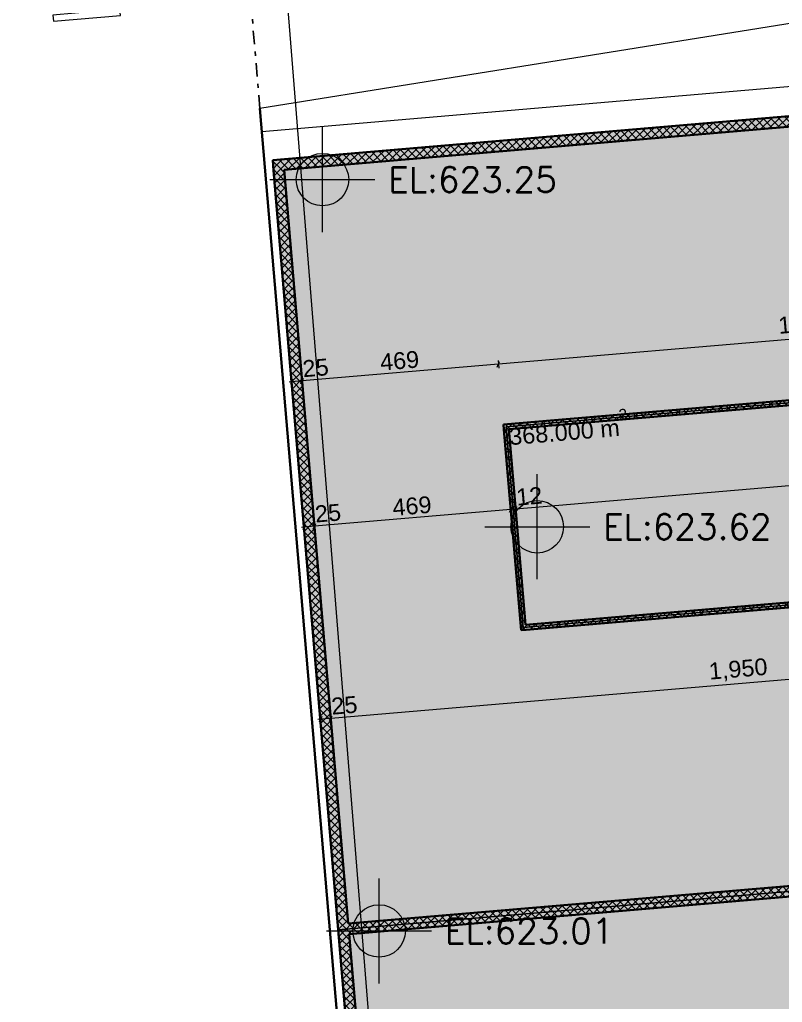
# Model space of a CAD drawing. Header units: metres. Extents: x 7516628 to 7516794, y 4692096 to 4692450.
# Drawn here: x 7516702.88 to 7516721.05, y 4692205.09 to 4692228.5 of the extents above; entities that cross this region are included whole.
import ezdxf

# ---------------------------------------------------------------- set-up
doc = ezdxf.new("R2010")
doc.units = ezdxf.units.M
doc.linetypes.add('Dot & Dashed', pattern=[670.277762413025, 317.49999999993, -176.38888888885, 0, -176.388873524245])
for name, color, linetype, lineweight in [('2D Drafting - General_Pen_No__1', 7, 'Continuous', 0), ('dtm label', 1, 'Continuous', 0), ('New_2D Drafting - General_Pen_No__102', 254, 'Continuous', 0), ('New_2D Drafting - General_Pen_No__2', 8, 'Continuous', 0), ('New_Dimensioning - General', 7, 'Continuous', 0), ('New_Dimensioning - General_Pen_No__1', 7, 'Continuous', 0), ('New_Dimensioning - General_Pen_No__142', 8, 'Continuous', 0), ('New_Dimensioning - General_Pen_No__161', 251, 'Continuous', 0), ('New_Drawing & Figure_Pen_No__171', 161, 'Continuous', 0), ('New_Drawing & Figure_Pen_No__50', 134, 'Continuous', 0), ('New_Drawing & Figure_Pen_No__58', 12, 'Continuous', 0), ('New_Drawing & Figure_Pen_No__7', 7, 'Continuous', 0), ('New_Structural - Bearing', 7, 'Continuous', 0), ('New_Structural - Bearing_Pen_No__1', 7, 'Continuous', 0), ('New_Structural - Bearing_Pen_No__102', 254, 'Continuous', 0), ('New_Structural - Bearing_Pen_No__184', 254, 'Continuous', 0), ('New_Structural - Bearing_Pen_No__22', 8, 'Continuous', 0), ('New_Structural - Bearing_Pen_No__225', 254, 'Continuous', 0), ('niveleta lartesite', 5, 'Continuous', 0), ('Parcela Baze', 7, 'Continuous', 0), ('projekt', 7, 'Continuous', 0)]:
    doc.layers.add(name, color=color, linetype=linetype, lineweight=lineweight)
doc.styles.add('GENERATED_STYLE_1', font='arial.ttf')
doc.styles.get("Standard").update_dxf_attribs({"font": 'simplex.shx'})
doc.dimstyles.new('GENERATED_STYLE__1', dxfattribs={"dimtxt": 400, "dimasz": 95, "dimexe": 0.18, "dimexo": 100000, "dimgap": 0, "dimtad": 1, "dimdec": 0, "dimlfac": 0.1, "dimzin": 0, "dimdsep": 46, "dimtxsty": 'GENERATED_STYLE_1', "dimblk": 'ARROWHEAD_2', "dimblk1": 'ARROWHEAD_2', "dimblk2": 'ARROWHEAD_2', "dimcen": 0.09, "dimclrd": 251, "dimclre": 251, "dimclrt": 7, "dimadec": 0, "dimazin": 0, "dimtfac": 1, "dimtdec": 4, "dimtmove": 0, "dimatfit": 3, "dimfxl": 1, "dimtolj": 1, "dimtzin": 0, "dimarcsym": 0})
pattern_1 = [(44.99999999999998, (0, 0), (-91.92387818248316, 91.92387818248324), []), (135.0000000000001, (0, 0), (91.9238781824829, 91.92387818248349), [])]

# ---------------------------------------------------------------- blocks, each defined once
blk = doc.blocks.new('Slab_18', base_point=(-24160.4962590618, -102341.4658311203))
at = {"layer": 'New_Structural - Bearing_Pen_No__1', "color": 7, "linetype": 'Continuous', "lineweight": 13, "flags": 128}
blk.add_lwpolyline([(-24160.4962590618, -102341.4658311203), (-22566.35668010677, -102204.648424301), (-22579.18331199471, -102055.1978387734), (-24173.32289095066, -102192.0152455932)], close=True, dxfattribs=at)
blk = doc.blocks.new('Slab_32', base_point=(-18937.48973113452, -105651.2246458583))
at = {"layer": 'New_Structural - Bearing_Pen_No__225', "color": 254, "linetype": 'Continuous', "lineweight": 0, "flags": 128}
blk.add_lwpolyline([(-18937.48973113452, -105651.2246458583), (-15815.01099877732, -142318.5142452535), (4112.863783502689, -140621.5149341906), (990.3850511454947, -103954.2253347954)], close=True, dxfattribs=at)
blk = doc.blocks.new('Slab_179', base_point=(929.9270420597167, -103250.7141945921))
at = {"layer": 'New_Structural - Bearing_Pen_No__184', "color": 254, "linetype": 'Continuous', "lineweight": 0, "flags": 128}
blk.add_lwpolyline([(12992.39023136488, -154421.8756456635), (11842.14941972368, -141037.2598247386), (9214.49814578773, -111041.1913889461), (9241.67680879691, -111038.931991123), (8501.625380498808, -102502.3215087667), (921.3648474760702, -103151.0814186324), (929.9270420597167, -103250.7141945921), (-19195.55390643745, -104973.1622752711), (-19194.64105076258, -104983.8850657363), (-17517.09090976419, -124689.1015116448), (-15959.85393820956, -142355.9333954615), (-15796.47900619056, -142342.0208658963), (4113.909848058028, -140646.5106051285), (4114.46346959201, -140646.463460344), (4112.343317681734, -140621.5592555318), (-15815.01099878005, -142318.5142452537), (-17376.25036495774, -123984.8694455563), (-18937.48973113452, -105651.2246458583), (990.3850511454947, -103954.2253347954), (5725.814343538331, -159057.383894627)], dxfattribs=at)
blk = doc.blocks.new('Wall_27', base_point=(-18937.48973113452, -105651.2246458583))
at = {"layer": 'New_Structural - Bearing_Pen_No__102', "linetype": 'Continuous', "lineweight": 13}
h = blk.add_hatch(dxfattribs=at)
h.set_pattern_fill('CONCRETE_BLOCK', color=254, style=0, pattern_type=2)
h.set_pattern_definition(pattern_1)
h.paths.add_polyline_path([(741.2866163669868, -103975.4378261837), (-18688.39129635601, -105630.01215447), (-18667.17880496773, -105879.1105892485), (762.4991077552651, -104224.5362609622)])
h = blk.add_hatch(dxfattribs=at)
h.set_pattern_fill('CONCRETE_BLOCK', color=254, style=0, pattern_type=2)
h.set_pattern_definition(pattern_1)
h.paths.add_polyline_path([(741.2866163669868, -103975.437827314), (762.4991088856198, -104224.5362609622), (990.3850500151541, -103954.2253347954)])
h = blk.add_hatch(dxfattribs=at)
h.set_pattern_fill('CONCRETE_BLOCK', color=254, style=0, pattern_type=2)
h.set_pattern_definition(pattern_1)
h.paths.add_polyline_path([(762.4991077552654, -104224.5362609622), (1011.597541403419, -104203.3237684436), (990.385052912738, -103954.2253347954)])
h = blk.add_hatch(dxfattribs=at)
h.set_pattern_fill('CONCRETE_BLOCK', color=254, style=0, pattern_type=2)
h.set_pattern_definition(pattern_1)
h.paths.add_polyline_path([(-18937.48973113451, -105651.224644091), (-18667.17880496773, -105879.1105892485), (-18688.39129748637, -105630.0121556003)])
h = blk.add_hatch(dxfattribs=at)
h.set_pattern_fill('CONCRETE_BLOCK', color=254, style=0, pattern_type=2)
h.set_pattern_definition(pattern_1)
h.paths.add_polyline_path([(-18667.17880496774, -105879.1105881181), (-18937.48973113452, -105651.2246469886), (-18916.27723861589, -105900.3230806367)])
at = {"layer": 'New_Structural - Bearing_Pen_No__22', "color": 8, "linetype": 'Continuous', "lineweight": 35, "flags": 128}
for points in [[(990.3850511454947, -103954.2253347954), (-18937.48973113451, -105651.2246458583)], [(990.3850511454947, -103954.2253347954), (1011.597542533773, -104203.3237695739)], [(-18667.17880496773, -105879.1105892485), (762.4991077552679, -104224.5362609622)], [(-18937.48973113452, -105651.2246458582), (-18916.27723974624, -105900.3230806368)]]:
    blk.add_lwpolyline(points, dxfattribs=at)
blk = doc.blocks.new('Wall_30', base_point=(-15815.01099878005, -142318.5142452539))
at = {"layer": 'New_Structural - Bearing_Pen_No__102', "linetype": 'Continuous', "lineweight": 13}
h = blk.add_hatch(dxfattribs=at)
h.set_pattern_fill('CONCRETE_BLOCK', color=254, style=0, pattern_type=2)
h.set_pattern_definition(pattern_1)
h.paths.add_polyline_path([(-18916.27723974624, -105900.3230806367), (-15836.22349016833, -142069.4158104754), (-15587.12505538982, -142048.2033190871), (-18667.17880496774, -105879.1105892485)])
at = {"layer": 'New_Structural - Bearing_Pen_No__22', "color": 8, "linetype": 'Continuous', "lineweight": 35, "flags": 128}
for points in [[(-18916.27723974624, -105900.3230806368), (-15836.22349016833, -142069.4158104754)], [(-17137.75817587294, -123839.1077367783), (-18667.17880496774, -105879.1105892485)], [(-15587.12505538982, -142048.2033190871), (-17116.54568448466, -124088.2061715568)]]:
    blk.add_lwpolyline(points, dxfattribs=at)
blk = doc.blocks.new('Wall_39', base_point=(2551.624417323183, -122287.870134493))
at = {"layer": 'New_Structural - Bearing_Pen_No__102', "linetype": 'Continuous', "lineweight": 13}
h = blk.add_hatch(dxfattribs=at)
h.set_pattern_fill('CONCRETE_BLOCK', color=254, style=0, pattern_type=2)
h.set_pattern_definition(pattern_1)
h.paths.add_polyline_path([(2291.919736850076, -122184.5334084921), (-17137.75817587294, -123839.1077367783), (-17116.54568448467, -124088.2061715568), (2313.132228238352, -122433.6318432706)])
at = {"layer": 'New_Structural - Bearing_Pen_No__22', "color": 8, "linetype": 'Continuous', "lineweight": 35, "flags": 128}
for points in [[(2291.919736850076, -122184.5334084921), (-17137.75817587294, -123839.1077367783)], [(-17116.54568448467, -124088.2061715568), (2313.132228238352, -122433.6318432706)]]:
    blk.add_lwpolyline(points, dxfattribs=at)
blk = doc.blocks.new('Wall_66', base_point=(1567.364816906774, -110729.7027607706))
at = {"layer": 'New_Structural - Bearing_Pen_No__102', "linetype": 'Continuous', "lineweight": 13}
h = blk.add_hatch(dxfattribs=at)
h.set_pattern_fill('CONCRETE_BLOCK', color=254, style=0, pattern_type=2)
h.set_pattern_definition(pattern_1)
h.paths.add_polyline_path([(1313.175305457095, -110691.1315269175), (-13323.84864338981, -111937.5775744407), (-13313.66656878558, -112057.1448704817), (1323.35738006132, -110810.6988229586)])
h = blk.add_hatch(dxfattribs=at)
h.set_pattern_fill('CONCRETE_BLOCK', color=254, style=0, pattern_type=2)
h.set_pattern_definition(pattern_1)
h.paths.add_polyline_path([(-13323.84864393238, -111937.5776223306), (-13443.41589208349, -111947.7596168062), (-13313.66664752343, -112057.1448704817)])
h = blk.add_hatch(dxfattribs=at)
h.set_pattern_fill('CONCRETE_BLOCK', color=254, style=0, pattern_type=2)
h.set_pattern_definition(pattern_1)
h.paths.add_polyline_path([(-13313.66664752343, -112057.1448699392), (-13443.41589208349, -111947.759618197), (-13433.23389567455, -112067.3268663481)])
at = {"layer": 'New_Structural - Bearing_Pen_No__22', "color": 8, "linetype": 'Continuous', "lineweight": 35, "flags": 128}
for points in [[(1313.175384194945, -110691.131627812), (-13443.41589208349, -111947.7596176544)], [(-13313.66664752343, -112057.1448704817), (1323.35738006132, -110810.6988765057)], [(-13443.41589208349, -111947.7596176544), (-13433.23389621711, -112067.3268663481)]]:
    blk.add_lwpolyline(points, dxfattribs=at)
blk = doc.blocks.new('Wall_67', base_point=(-13378.54126980346, -112002.4522440681))
at = {"layer": 'New_Structural - Bearing_Pen_No__102', "linetype": 'Continuous', "lineweight": 13}
h = blk.add_hatch(dxfattribs=at)
h.set_pattern_fill('CONCRETE_BLOCK', color=254, style=0, pattern_type=2)
h.set_pattern_definition(pattern_1)
h.paths.add_polyline_path([(-13313.66667470774, -112057.1448704817), (-13433.23389621712, -112067.3268819715), (-13036.13607485653, -116730.449565403), (-12916.56878370942, -116720.2675539133)])
h = blk.add_hatch(dxfattribs=at)
h.set_pattern_fill('CONCRETE_BLOCK', color=254, style=0, pattern_type=2)
h.set_pattern_definition(pattern_1)
h.paths.add_polyline_path([(-12916.56880927722, -116720.2675695366), (-13036.13605742836, -116730.4495659456), (-13025.95406101942, -116850.0168140967)])
h = blk.add_hatch(dxfattribs=at)
h.set_pattern_fill('CONCRETE_BLOCK', color=254, style=0, pattern_type=2)
h.set_pattern_definition(pattern_1)
h.paths.add_polyline_path([(-12916.56880788637, -116720.2675695366), (-13025.95406156199, -116850.0168140967), (-12906.38681341084, -116839.8348176878)])
at = {"layer": 'New_Structural - Bearing_Pen_No__22', "color": 8, "linetype": 'Continuous', "lineweight": 35, "flags": 128}
for points in [[(-13433.23389621711, -112067.3268663481), (-13025.95406156199, -116850.0168140967)], [(-12916.56880873468, -116720.2675695366), (-13313.66664752343, -112057.1448704817)], [(-13025.95406156199, -116850.0168140967), (-12906.38681286831, -116839.8348182303)]]:
    blk.add_lwpolyline(points, dxfattribs=at)
blk = doc.blocks.new('Wall_68', base_point=(-12971.26143514833, -116785.1421918167))
at = {"layer": 'New_Structural - Bearing_Pen_No__102', "linetype": 'Continuous', "lineweight": 13}
h = blk.add_hatch(dxfattribs=at)
h.set_pattern_fill('CONCRETE_BLOCK', color=254, style=0, pattern_type=2)
h.set_pattern_definition(pattern_1)
h.paths.add_polyline_path([(-12906.3868128683, -116839.8348182303), (1730.637214716331, -115593.3888242539), (1720.455218849959, -115473.8215755602), (-12916.56880873468, -116720.2675695367)])
at = {"layer": 'New_Structural - Bearing_Pen_No__22', "color": 8, "linetype": 'Continuous', "lineweight": 35, "flags": 128}
for points in [[(1720.455218849959, -115473.8215755602), (-12916.56880873468, -116720.2675695366)], [(-12906.38681286831, -116839.8348182303), (1730.637214716331, -115593.3888242539)]]:
    blk.add_lwpolyline(points, dxfattribs=at)
blk = doc.blocks.new('*D889')
at = {"layer": 'New_Dimensioning - General_Pen_No__142', "color": 8, "linetype": 'Continuous', "lineweight": 13}
for p, q in [((1161.981826025064, -109321.5740472894), (1223.284070990606, -109190.9013139486)), ((1411.080260575163, -109300.3615559205), (1472.382505540702, -109169.6888225798))]:
    blk.add_line(p, q, dxfattribs=at)
at = {"layer": 'New_Dimensioning - General_Pen_No__161', "color": 251, "linetype": 'Continuous', "lineweight": 13}
for p, q in [((1192.632948507835, -109256.237680619), (-13565.59537655412, -110513.0050767293)), ((1184.678264237228, -109162.825767577), (1200.587632778444, -109349.6495936609)), ((1441.731383057932, -109235.0251892502), (1192.632948507836, -109256.237680619)), ((1433.776698787325, -109141.6132762082), (1449.68606732854, -109328.4371022921)), ((1502.635950361277, -109229.8387351057), (1441.731383057932, -109235.0251892502))]:
    blk.add_line(p, q, dxfattribs=at)
at = {"layer": 'New_Dimensioning - General_Pen_No__1', "color": 7, "lineweight": 13, "insert": (1470.938095911655, -109152.248485088), "char_height": 400, "attachment_point": 7, "rotation": 4.867397360831655, "style": 'GENERATED_STYLE_1'}
blk.add_mtext('\\A1;25', dxfattribs=at)
blk = doc.blocks.new('ARROWHEAD_2')
at = {"color": 0, "linetype": 'Continuous', "lineweight": 0}
for p, q in [((0, 0), (-1, 0)), ((-0.3781315, -0.6550000000000001), (0.3781315, 0.6550000000000001))]:
    blk.add_line(p, q, dxfattribs=at)
blk = doc.blocks.new('*D890')
at = {"layer": 'New_Dimensioning - General_Pen_No__142', "color": 8, "linetype": 'Continuous', "lineweight": 13}
for p, q in [((1161.981826025064, -109321.5740472894), (1223.284070990606, -109190.9013139486)), ((-13596.24649903689, -110578.3414433997), (-13534.94425407135, -110447.6687100589))]:
    blk.add_line(p, q, dxfattribs=at)
at = {"layer": 'New_Dimensioning - General_Pen_No__161', "color": 251, "linetype": 'Continuous', "lineweight": 13}
for p, q in [((1192.632948507835, -109256.237680619), (-13565.59537655412, -110513.0050767293)), ((-13573.55006082473, -110419.5931636874), (-13557.64069228352, -110606.4169897712)), ((-13565.59537655412, -110513.0050767293), (-18238.68201299778, -110910.9514151735))]:
    blk.add_line(p, q, dxfattribs=at)
at = {"layer": 'New_Dimensioning - General_Pen_No__1', "color": 7, "lineweight": 13, "insert": (-6877.178002864221, -109863.1495431824), "char_height": 400, "attachment_point": 7, "rotation": 4.867397360831655, "style": 'GENERATED_STYLE_1'}
blk.add_mtext('\\A1;1,481', dxfattribs=at)
blk = doc.blocks.new('*D891')
at = {"layer": 'New_Dimensioning - General_Pen_No__142', "color": 8, "linetype": 'Continuous', "lineweight": 13}
for p, q in [((-13596.24649903689, -110578.3414433997), (-13534.94425407135, -110447.6687100589)), ((-18269.33313548056, -110976.2877818439), (-18208.03089051501, -110845.6150485031))]:
    blk.add_line(p, q, dxfattribs=at)
at = {"layer": 'New_Dimensioning - General_Pen_No__161', "color": 251, "linetype": 'Continuous', "lineweight": 13}
for p, q in [((-13573.55006082473, -110419.5931636874), (-13557.64069228352, -110606.4169897712)), ((-13565.59537655412, -110513.0050767293), (-18238.68201299778, -110910.9514151735))]:
    blk.add_line(p, q, dxfattribs=at)
at = {"layer": 'New_Dimensioning - General_Pen_No__1', "color": 7, "lineweight": 13, "char_height": 400, "attachment_point": 7, "rotation": 4.867397360831655, "style": 'GENERATED_STYLE_1'}
for s, insert in [('\\A1;469', (-16364.910356405, -110671.0969757819)), ('\\A1;25', (-18209.47530014406, -110828.1747110113))]:
    blk.add_mtext(s, dxfattribs=dict(at, insert=insert))
blk = doc.blocks.new('*D892')
at = {"layer": 'New_Dimensioning - General_Pen_No__142', "color": 8, "linetype": 'Continuous', "lineweight": 13}
for p, q in [((-18457.12932529352, -110866.8275398914), (-18518.43157025907, -110997.5002732321)), ((-18269.33313548056, -110976.2877818439), (-18208.03089051501, -110845.6150485031))]:
    blk.add_line(p, q, dxfattribs=at)
at = {"layer": 'New_Dimensioning - General_Pen_No__161', "color": 251, "linetype": 'Continuous', "lineweight": 13}
for p, q in [((-13565.59537655412, -110513.0050767293), (-18238.68201299778, -110910.9514151735)), ((-18487.78044777629, -110932.1639065617), (-18548.68501507964, -110937.3503607062)), ((-18495.7351320469, -110838.7519935198), (-18479.82576350569, -111025.5758196037)), ((-18238.68201299778, -110910.9514151735), (-18487.78044777629, -110932.1639065617)), ((-18246.63669726839, -110817.5395021315), (-18230.72732872718, -111004.3633282154))]:
    blk.add_line(p, q, dxfattribs=at)
blk = doc.blocks.new('*D897')
at = {"layer": 'New_Dimensioning - General_Pen_No__142', "color": 8, "linetype": 'Continuous', "lineweight": 13}
for p, q in [((1456.754259917242, -112783.0888007586), (1518.056504882784, -112652.4160674178)), ((1705.85269446734, -112761.8763093897), (1767.154939432879, -112631.203576049))]:
    blk.add_line(p, q, dxfattribs=at)
at = {"layer": 'New_Dimensioning - General_Pen_No__161', "color": 251, "linetype": 'Continuous', "lineweight": 13}
for p, q in [((1487.405382400013, -112717.7524340882), (-13151.25569396826, -113964.3378343321)), ((1479.450698129405, -112624.3405210463), (1495.36006667062, -112811.1643471301)), ((1736.50381695011, -112696.5399427193), (1487.405382400012, -112717.7524340882))]:
    blk.add_line(p, q, dxfattribs=at)
blk = doc.blocks.new('*D898')
at = {"layer": 'New_Dimensioning - General_Pen_No__142', "color": 8, "linetype": 'Continuous', "lineweight": 13}
for p, q in [((1456.754259917242, -112783.0888007586), (1518.056504882784, -112652.4160674178)), ((-13181.90681645103, -114029.6742010025), (-13120.60457148549, -113899.0014676617))]:
    blk.add_line(p, q, dxfattribs=at)
at = {"layer": 'New_Dimensioning - General_Pen_No__161', "color": 251, "linetype": 'Continuous', "lineweight": 13}
for p, q in [((1487.405382400013, -112717.7524340882), (-13151.25569396826, -113964.3378343321)), ((-13151.25569396826, -113964.3378343321), (-13270.82294266195, -113974.5198301985)), ((-13159.21037823887, -113870.9259212902), (-13143.30100969766, -114057.7497473741))]:
    blk.add_line(p, q, dxfattribs=at)
at = {"layer": 'New_Dimensioning - General_Pen_No__1', "color": 7, "lineweight": 13, "char_height": 400, "attachment_point": 7, "rotation": 4.867397360831655, "style": 'GENERATED_STYLE_1'}
for s, insert in [('\\A1;1,469', (-6522.621944625204, -113319.5732987184)), ('\\A1;12', (-13122.04898111454, -113881.56113017))]:
    blk.add_mtext(s, dxfattribs=dict(at, insert=insert))
blk = doc.blocks.new('*D899')
at = {"layer": 'New_Dimensioning - General_Pen_No__142', "color": 8, "linetype": 'Continuous', "lineweight": 13}
for p, q in [((-13301.47406514472, -114039.8561968689), (-13240.17182017918, -113909.1834635281)), ((-13181.90681645103, -114029.6742010025), (-13120.60457148549, -113899.0014676617))]:
    blk.add_line(p, q, dxfattribs=at)
at = {"layer": 'New_Dimensioning - General_Pen_No__161', "color": 251, "linetype": 'Continuous', "lineweight": 13}
for p, q in [((1487.405382400013, -112717.7524340882), (-13151.25569396826, -113964.3378343321)), ((-13270.82294266195, -113974.5198301985), (-17943.90957910561, -114372.4661686427)), ((-13278.77762693255, -113881.1079171566), (-13262.86825839134, -114067.9317432405)), ((-13151.25569396826, -113964.3378343321), (-13270.82294266195, -113974.5198301985)), ((-13159.21037823887, -113870.9259212902), (-13143.30100969766, -114057.7497473741))]:
    blk.add_line(p, q, dxfattribs=at)
blk = doc.blocks.new('*D900')
at = {"layer": 'New_Dimensioning - General_Pen_No__142', "color": 8, "linetype": 'Continuous', "lineweight": 13}
for p, q in [((-13301.47406514472, -114039.8561968689), (-13240.17182017918, -113909.1834635281)), ((-17974.56070158838, -114437.802535313), (-17913.25845662283, -114307.1298019723))]:
    blk.add_line(p, q, dxfattribs=at)
at = {"layer": 'New_Dimensioning - General_Pen_No__161', "color": 251, "linetype": 'Continuous', "lineweight": 13}
for p, q in [((-13270.82294266195, -113974.5198301985), (-17943.90957910561, -114372.4661686427)), ((-13278.77762693255, -113881.1079171566), (-13262.86825839134, -114067.9317432405)), ((-17951.86426337621, -114279.0542556007), (-17935.954894835, -114465.8780816846))]:
    blk.add_line(p, q, dxfattribs=at)
at = {"layer": 'New_Dimensioning - General_Pen_No__1', "color": 7, "lineweight": 13, "char_height": 400, "attachment_point": 7, "rotation": 4.867397360831655, "style": 'GENERATED_STYLE_1'}
for s, insert in [('\\A1;469', (-16070.13792251282, -114132.6117292511)), ('\\A1;25', (-17914.70286625187, -114289.6894644805))]:
    blk.add_mtext(s, dxfattribs=dict(at, insert=insert))
blk = doc.blocks.new('*D901')
at = {"layer": 'New_Dimensioning - General_Pen_No__142', "color": 8, "linetype": 'Continuous', "lineweight": 13}
for p, q in [((-18162.35689140134, -114328.3422933606), (-18223.65913636689, -114459.0150267013)), ((-17974.56070158838, -114437.802535313), (-17913.25845662283, -114307.1298019723))]:
    blk.add_line(p, q, dxfattribs=at)
at = {"layer": 'New_Dimensioning - General_Pen_No__161', "color": 251, "linetype": 'Continuous', "lineweight": 13}
for p, q in [((-13270.82294266195, -113974.5198301985), (-17943.90957910561, -114372.4661686427)), ((-18193.00801388412, -114393.678660031), (-18253.91258118746, -114398.8651141754)), ((-18200.96269815472, -114300.266746989), (-18185.05332961351, -114487.0905730729)), ((-17943.90957910561, -114372.4661686427), (-18193.00801388412, -114393.678660031)), ((-17951.86426337621, -114279.0542556007), (-17935.954894835, -114465.8780816846))]:
    blk.add_line(p, q, dxfattribs=at)
blk = doc.blocks.new('*D903')
at = {"layer": 'New_Dimensioning - General_Pen_No__142', "color": 8, "linetype": 'Continuous', "lineweight": 13}
for p, q in [((1846.596907116716, -117361.0137342212), (1907.899152082258, -117230.3410008805)), ((-17584.7180543889, -119015.7274687758), (-17523.41580942335, -118885.054735435))]:
    blk.add_line(p, q, dxfattribs=at)
at = {"layer": 'New_Dimensioning - General_Pen_No__161', "color": 251, "linetype": 'Continuous', "lineweight": 13}
for p, q in [((1869.293345328879, -117202.265454509), (1885.202713870094, -117389.0892805928)), ((2126.346464149588, -117274.464876182), (1877.248029599486, -117295.6773675509)), ((1877.248029599487, -117295.6773675509), (-17554.06693190613, -118950.3911021054))]:
    blk.add_line(p, q, dxfattribs=at)
at = {"layer": 'New_Dimensioning - General_Pen_No__1', "color": 7, "lineweight": 13, "char_height": 400, "attachment_point": 7, "rotation": 4.867397360831655, "style": 'GENERATED_STYLE_1'}
for s, insert in [('\\A1;1,950', (-8529.1062399944, -118101.5623993364)), ('\\A1;25', (-17524.86021905242, -118867.6143979432))]:
    blk.add_mtext(s, dxfattribs=dict(at, insert=insert))
blk = doc.blocks.new('*D904')
at = {"layer": 'New_Dimensioning - General_Pen_No__142', "color": 8, "linetype": 'Continuous', "lineweight": 13}
for p, q in [((-17772.51424420187, -118906.2672268233), (-17833.81648916741, -119036.939960164)), ((-17584.7180543889, -119015.7274687758), (-17523.41580942335, -118885.054735435))]:
    blk.add_line(p, q, dxfattribs=at)
at = {"layer": 'New_Dimensioning - General_Pen_No__161', "color": 251, "linetype": 'Continuous', "lineweight": 13}
for p, q in [((1877.248029599487, -117295.6773675509), (-17554.06693190613, -118950.3911021054)), ((-17811.12005095525, -118878.1916804517), (-17795.21068241403, -119065.0155065356)), ((-17562.02161617674, -118856.9791890634), (-17546.11224763553, -119043.8030151473)), ((-17803.16536668464, -118971.6035934937), (-17864.06993398798, -118976.7900476381)), ((-17554.06693190613, -118950.3911021054), (-17803.16536668464, -118971.6035934937))]:
    blk.add_line(p, q, dxfattribs=at)
blk = doc.blocks.new('A$C11597C86')
at = {"layer": 'New_2D Drafting - General_Pen_No__102', "linetype": 'Continuous', "lineweight": 0}
for points in [[(107100.4045059367, -101334.6432445008), (127028.2792882168, -99637.64393343798), (128589.5186543944, -117971.2887331358), (108661.6438721135, -119668.2880441989)], [(108661.6438721144, -119668.2880441984), (128589.5186543953, -117971.2887331356), (130150.7580205721, -136304.9335328336), (110222.8832382921, -138001.9328438965)]]:
    blk.add_hatch(color=7, dxfattribs=at).paths.add_polyline_path(points)
at = {"layer": 'New_2D Drafting - General_Pen_No__2', "color": 8, "linetype": 'Continuous', "lineweight": 15, "flags": 128}
for points in [[(107100.4045059367, -101334.6432445008), (127028.2792882168, -99637.64393343798), (128589.5186543944, -117971.2887331358), (108661.6438721135, -119668.2880441989)], [(108661.6438721144, -119668.2880441984), (128589.5186543953, -117971.2887331356), (130150.7580205721, -136304.9335328336), (110222.8832382921, -138001.9328438965)]]:
    blk.add_lwpolyline(points, close=True, dxfattribs=at)
at = {"layer": 'New_Drawing & Figure_Pen_No__171', "color": 161, "linetype": 'Continuous', "lineweight": 13, "flags": 128}
blk.add_lwpolyline([(126594.2437380077, -96916.93893203218), (106793.0739142435, -100102.2968165111)], dxfattribs=at)
at = {"layer": 'New_Drawing & Figure_Pen_No__50', "color": 134, "linetype": 'Continuous', "lineweight": 25, "flags": 128}
for points in [[(108661.6438721135, -119668.2880441989), (128589.5186543944, -117971.2887331356), (128012.5388886332, -111195.8113071611), (113066.6328019229, -112468.5607904593), (112659.3529672678, -107685.8708427106), (127605.259053978, -106413.1213594136), (127028.2792882168, -99637.64393343798), (107100.4045059367, -101334.6432445008)], [(110222.8832382912, -138001.9328438965), (130150.758020573, -136304.9335328332), (129573.7782548109, -129529.4561068589), (114627.8721681006, -130802.2055901569), (114220.5923334455, -126019.5156424082), (129166.4984201557, -124746.7661591112), (128589.5186543944, -117971.2887331356), (108661.6438721144, -119668.2880441984)]]:
    blk.add_lwpolyline(points, close=True, dxfattribs=at)
at = {"layer": 'New_Drawing & Figure_Pen_No__58', "color": 12, "linetype": 'Dot & Dashed', "lineweight": 25, "flags": 128}
blk.add_lwpolyline([(161005.8051674019, -220534.1344569164), (148309.774087315, -77907.97802007513), (141260.6769173913, 6886.755578277519), (128599.2923959443, 55612.90617454289), (128534.1880264237, 55593.04050804586), (114816.745336399, 109356.5002997921), (71029.62683871241, 102087.9389638918), (68551.81324016082, 101645.5140968806), (73235.96296273952, 84668.7787698039), (85462.02147193305, 42989.53474633628), (97305.90392089885, -251.6444413792105), (101619.7241700952, -39309.5133008634), (117916.4039520989, -230737.2355518143)], close=True, dxfattribs=at)
at = {"layer": 'New_Drawing & Figure_Pen_No__7', "color": 7, "linetype": 'Continuous', "lineweight": 35, "flags": 128}
blk.add_lwpolyline([(106793.0739142435, -100102.2968165111), (114973.2169252807, -196191.5534748326)], dxfattribs=at)
at = {"layer": 'New_Structural - Bearing', "color": 7, "linetype": 'Continuous', "lineweight": 13}
blk.add_blockref('Slab_18', (101877.3979780095, -98024.8844297629), dxfattribs=at)
at = {"layer": 'New_Structural - Bearing', "color": 254, "linetype": 'Continuous', "lineweight": 0}
for name, p in [('Slab_179', (126967.821279131, -98934.13279323466)), ('Slab_32', (107100.4045059367, -101334.6432445008))]:
    blk.add_blockref(name, p, dxfattribs=at)
at = {"layer": 'New_Structural - Bearing', "color": 8, "lineweight": 35}
for name, p in [('Wall_27', (107100.4045059367, -101334.6432445008)), ('Wall_30', (110222.8832382912, -138001.9328438965)), ('Wall_66', (127605.259053978, -106413.1213594131)), ('Wall_67', (112659.3529672678, -107685.8708427106)), ('Wall_68', (113066.6328019229, -112468.5607904593)), ('Wall_39', (128589.5186543944, -117971.2887331356))]:
    blk.add_blockref(name, p, dxfattribs=at)
at = {"layer": '2D Drafting - General_Pen_No__1', "color": 7, "lineweight": 13, "insert": (112747.3551386456, -108130.0055271249), "char_height": 400, "attachment_point": 7, "rotation": 4.867397360831712, "style": 'GENERATED_STYLE_1'}
blk.add_mtext('{\\fArial|b0|i0|c0|p0;368.000 m{\\H0.66x;\\S2^  ;}}', dxfattribs=at)
at = {"layer": 'New_Dimensioning - General', "color": 251, "linetype": 'Continuous', "lineweight": 13}
for base, p1, p2, picture, middle in [((108483.8273051651, -114633.8097007479), (122433.8998020538, -48612.82735657929), (103126.1548511599, -51718.6245902629), '*D903', (118159.439661857, -113528.8495498121)), ((112472.2988605171, -106196.4236753719), (122433.8998020538, -48612.82735657929), (112594.4783449878, -107631.178216297), '*D890', (119811.3678989872, -105290.4366936581)), ((127230.5271855791, -104939.6562792616), (122682.9992877471, -48591.62720879354), (122433.8998020538, -48612.82735657929), '*D889', (127795.1765525319, -104610.5589880449)), ((112886.638543103, -109647.7564329747), (122433.8998020538, -48612.82735657929), (112724.2275895478, -107740.5634691243), '*D898', (120165.9239572262, -108746.8604491941)), ((127525.2996194713, -108401.1710327308), (122682.9992877471, -48591.62720879354), (122433.8998020538, -48612.82735657929), '*D897', (128089.9489864241, -108072.0737415141)), ((107550.113789295, -106615.5825052043), (103126.1548511599, -51718.6245902629), (102884.1156897714, -51822.73417845675), '*D892', (108114.7631564762, -106286.4852139682)), ((107844.8862231871, -110077.0972586735), (103126.1548511599, -51718.6245902629), (102884.1156897714, -51822.73417845675), '*D901', (108409.5355903684, -109747.9999674374)), ((108234.7288703866, -114655.0221921362), (103126.1548511599, -51718.6245902629), (102884.1156897714, -51822.73417845675), '*D904', (108799.3782375678, -114325.9249009001)), ((107799.2122240735, -106594.370013816), (112594.4783449878, -107631.178216297), (103126.1548511599, -51718.6245902629), '*D891', (110110.9851841423, -106116.4928067151)), ((108093.9846579656, -110055.8847672852), (112594.4783449878, -107631.178216297), (103126.1548511599, -51718.6245902629), '*D900', (110405.7576180345, -109578.0075601843)), ((112767.0712944093, -109657.9384288411), (112724.2275895478, -107740.5634691243), (112594.4783449878, -107631.178216297), '*D899', (113202.1894755057, -109339.8716331269))]:
    dim = blk.add_linear_dim(base=base, p1=p1, p2=p2, angle=184.8673973608236, dimstyle='GENERATED_STYLE__1', dxfattribs=at)
    dim.commit()
    dim.dimension.update_dxf_attribs({"geometry": picture, "text_midpoint": middle, "dimtype": 128, "text_rotation": 4.867397360831653, "insert": (126037.8942370713, 4316.581401357427)})

msp = doc.modelspace()

# ---------------------------------------------------------------- block references
at = {"layer": 'projekt', "xscale": 0.001, "yscale": 0.001, "zscale": 0.001}
msp.add_blockref('A$C11597C86', (7516601.810596049, 4692326.488235551), dxfattribs=at)

# ---------------------------------------------------------------- next in the draw order: linework, layer by layer
at = {"layer": 'dtm label', "color": 1, "linetype": 'Continuous', "lineweight": 0}
for p, q in [((7516710.094802118, 4692223.441547017, 623.2538609428013), (7516710.094802118, 4692225.941547017, 623.2538609428013)), ((7516708.844802119, 4692224.691547018, 623.2538609428013), (7516711.344802119, 4692224.691547018, 623.2538609428013)), ((7516711.443382336, 4692205.541025611, 623.0111744104221), (7516711.443382336, 4692208.041025611, 623.0111744104221)), ((7516710.193382335, 4692206.79102561, 623.0111744104221), (7516712.693382336, 4692206.79102561, 623.0111744104221))]:
    msp.add_line(p, q, dxfattribs=at)
for centre in [(7516710.094802118, 4692224.691547018, 623.2538609428013), (7516711.443382336, 4692206.79102561, 623.0111744104221)]:
    msp.add_circle(centre, 0.625, dxfattribs=at)
at = {"layer": 'niveleta lartesite', "color": 5, "linetype": 'Continuous', "lineweight": 0}
for p, q in [((7516715.209108521, 4692215.170571959, 623.615), (7516715.209108521, 4692217.670571959, 623.615)), ((7516713.959108521, 4692216.420571958, 623.615), (7516716.459108521, 4692216.420571958, 623.615))]:
    msp.add_line(p, q, dxfattribs=at)
msp.add_circle((7516715.209108521, 4692216.420571958, 623.615), 0.625, dxfattribs=at)
at = {"layer": 'Parcela Baze', "flags": 128}
for points in [[(7516751.06, 4692248.59), (7516735.21, 4692261.76), (7516704.59, 4692287.19), (7516717.139999999, 4692130.480000001), (7516739.530000001, 4692135.32), (7516760.349999999, 4692138.04)], [(7516751.06, 4692248.59), (7516735.21, 4692261.76), (7516704.59, 4692287.19), (7516717.139999999, 4692130.480000002), (7516739.530000002, 4692135.32), (7516760.349999999, 4692138.04)]]:
    msp.add_lwpolyline(points, close=True, dxfattribs=at)

# ---------------------------------------------------------------- next in the draw order: texts
at = {"layer": 'dtm label', "color": 1, "linetype": 'Continuous', "lineweight": 0, "char_height": 0.6, "attachment_point": 4}
for s, insert in [('EL:623.25', (7516711.662302119, 4692224.691547018, 623.2538609428013)), ('EL:623.01', (7516713.010882336, 4692206.79102561, 623.0111744104221))]:
    msp.add_mtext(s, dxfattribs=dict(at, insert=insert))
at = {"layer": 'niveleta lartesite', "color": 5, "linetype": 'Continuous', "lineweight": 0, "insert": (7516716.776608522, 4692216.420571958, 623.615), "char_height": 0.6, "attachment_point": 4}
msp.add_mtext('EL:623.62', dxfattribs=at)

doc.saveas('drawing.dxf')
